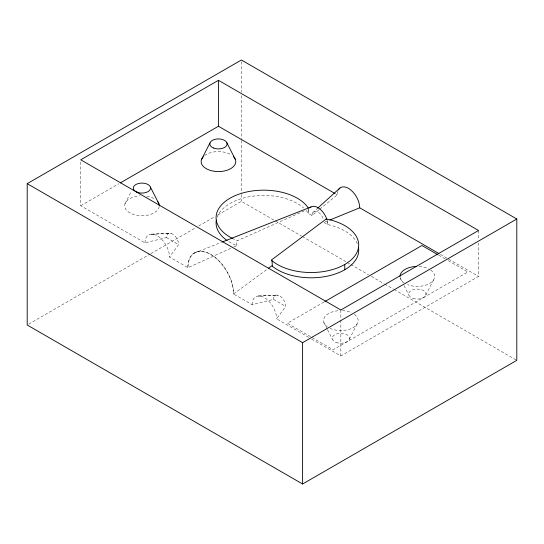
<?xml version="1.0" encoding="UTF-8"?>
<svg xmlns="http://www.w3.org/2000/svg" width="544" height="544" viewBox="0 0 544 544"><rect width="100%" height="100%" fill="white"/><g stroke="black" fill="none" stroke-linecap="round" stroke-linejoin="round"><path stroke-width="0.41" stroke-dasharray="2.72 2.04" d="M308.339 211.201L308.645 209.658M124.97 203.803L131.342 191.277M349.336 339.225L357.83 322.531M425.836 295.059L434.33 278.365M230.67 248.363L187.966 267.675L169.483 256.986L178.67 244.616A8.656 4.998 60 0 0 172.55 234.015A8.656 4.998 60 0 0 166.43 237.551L145.003 242.855L80.75 205.748L80.75 161.486M308.713 337.368L276.583 318.818L285.77 306.449A8.656 4.998 60 0 0 279.65 295.848A8.656 4.998 60 0 0 273.53 299.384L252.103 304.688L233.587 293.978A32.246 18.598 59.8 0 0 226.732 271.3A32.246 18.584 59.9 0 0 201.906 251.471A32.246 18.584 59.9 0 0 187.966 267.675M312.535 212.84L316.894 208.896M306.197 210.576A47.6 27.486 0 0 1 308.332 213.418L311.943 215.506L319.09 209.678M319.743 209.148L337.287 194.861A15.858 9.16 60 0 1 337.763 191.4M233.587 293.978L267.029 269.328M194.228 253.144L221.354 242.359M80.75 205.748L118.837 183.763M28.669 324.149L150.124 254.028M150.865 253.606L195.765 227.684M198.71 225.984L214.9 216.634M217.845 214.934L241.4 201.334L274.448 220.415M324.088 301.995L287.3 323.231L310.617 336.695M311.637 339.055L340.85 355.919L478.55 276.413L478.55 243.012M233.716 246.983L236.769 245.602A47.6 27.486 0 0 1 227.678 240.917M304.252 210.888L237.51 240.611A47.6 27.486 0 0 1 233.07 238.7M324.734 222.122L329.399 220.211M168.735 233.356L150.45 234.24L171.19 233.41M275.835 295.188L257.55 296.072L278.29 295.242M335.818 194.011L337.287 194.861M440.402 254.395L478.55 276.413M438.695 255.177L445.257 258.958M448.168 260.644L467.84 272L333.2 349.731L311.345 337.117M323.959 222.442L327.576 224.529A47.6 27.486 0 0 1 357.7 244.684M275.182 220.837L301.621 236.103M302.355 236.524L346.419 261.963M347.154 262.392L350.091 264.085M350.826 264.513L368.451 274.686M371.389 276.379L383.874 283.587M384.608 284.016L393.421 289.102M394.155 289.524L516.066 359.91M166.43 237.551L178.67 244.616M273.53 299.384L285.77 306.449M400.37 278.365L402.587 282.724M404.063 285.62L408.864 295.059M323.87 322.531L327.196 329.066M327.563 329.793L332.364 339.225M478.55 230.479L478.55 239.666M340.85 309.985L340.85 319.172M340.85 320.001L340.85 355.919M327.576 224.529L327.576 222.55A13.845 7.99 60 0 0 327.23 220.755M308.332 213.418L308.332 211.215A13.845 7.99 60 0 1 309.284 208.665M241.4 61.69L241.4 92.16M241.4 95.547L241.4 139.55M241.4 140.4L241.4 193.718M241.4 194.562L241.4 201.334M204.592 155.591A17.313 9.996 0 0 1 231.533 155.04M159.215 206.462A17.313 9.996 0 0 1 141.95 215.744A17.313 9.996 0 0 1 124.685 206.462A17.313 9.996 0 0 1 139.488 195.86M146.826 196.16A17.313 9.996 0 0 1 155.033 199.206M354.355 314.33A17.313 9.996 0 0 1 353.09 327.651A17.313 9.996 0 0 1 330.024 328.379M327.345 326.835A17.313 9.996 0 0 1 324.795 316.846A17.313 9.996 0 0 1 338.64 310.672M342.428 310.631A17.313 9.996 0 0 1 351.676 312.786M430.637 270.014A17.313 9.996 0 0 1 430.148 283.145A17.313 9.996 0 0 1 407.544 284.648M404.063 282.819A17.313 9.996 0 0 1 400.132 277.447M419.138 266.478A17.313 9.996 0 0 1 428.441 268.743M236.47 245.473A23.691 16.313 47 0 1 237.334 240.496M217.083 217.301A47.6 27.486 0 0 1 254.918 195.915A47.6 27.486 0 0 1 303.593 207.958M307.992 210.392A13.532 3.726 78.5 0 1 308.632 208.338M327.121 220.259A13.518 10.832 26.9 0 1 327.774 222.557M187.857 267.614A32.429 18.72 60 0 1 210.786 254.388A32.429 18.72 60 0 1 233.716 294.093M252.103 304.688A17.313 9.996 60 0 1 264.343 297.622A17.313 9.996 60 0 1 276.583 318.818M145.003 242.855A17.313 9.996 60 0 1 157.243 235.79A17.313 9.996 60 0 1 169.483 256.986M311.943 215.506A8.493 4.903 60 0 1 316.86 211.521A8.493 4.903 60 0 1 323.558 219.735M336.002 342.387A8.656 4.998 0 0 0 349.486 338.606A8.656 4.998 0 0 0 337.069 333.758A8.656 4.998 0 0 0 336.002 342.387M413.025 298.411A8.656 4.998 0 0 0 426.006 294.086A8.656 4.998 0 0 0 413.025 289.755A8.656 4.998 0 0 0 413.025 298.411"/><path stroke-width="0.82" d="M201.47 159.63L209.964 142.943M317.512 208.332L339.912 188.047M268.389 268.321L271.803 265.805A47.6 27.486 0 0 0 344.767 269.749A47.6 27.486 0 0 0 358.455 247.479M27.2 183.668L241.4 59.996L516.8 219.001L516.8 360.332L302.6 484.004L27.2 324.999L27.2 183.668L302.6 342.666L516.8 219.001M218.45 80.315L80.75 159.814L340.85 309.985L478.55 230.479L218.45 80.315L218.45 126.249L335.084 193.589M120.299 182.913L218.45 126.249M324.822 301.566L421.94 245.5L437.968 254.755M330.174 219.892L359.713 207.808L438.94 253.545M222.142 242.046L311.018 206.958M226.936 142.943L235.43 159.63M150.436 187.109L158.93 203.803M344.767 264.466L344.767 269.749M302.6 342.666L302.6 484.004M233.641 156.794A17.313 9.996 0 0 1 218.45 171.578A17.313 9.996 0 0 1 203.259 156.794M157.699 201.6A17.313 9.996 0 0 1 159.263 205.748M400.037 276.413A17.313 9.996 0 0 1 416.752 266.431M271.844 260.358A23.678 11.002 68.2 0 1 272.272 266.22M326.482 218.899A13.518 10.832 26.9 0 1 326.822 219.572M310.046 207.706A13.845 7.99 60 0 1 326.686 218.912M232.614 238.476A47.6 27.486 0 0 1 236.511 195.085A47.6 27.486 0 0 1 308.312 208.1M227.127 240.543A47.6 27.486 0 0 1 216.328 220.096M338.348 189.972A15.858 9.16 60 0 1 350.941 190.101A15.858 9.16 60 0 1 359.713 207.808M326.223 218.974L271.306 260.114A47.6 27.486 0 0 0 348.813 261.807A47.6 27.486 0 0 0 326.223 218.974M213.602 148.056A8.656 4.998 0 0 0 227.086 144.269A8.656 4.998 0 0 0 214.669 139.42A8.656 4.998 0 0 0 213.602 148.056M137.102 192.222A8.656 4.998 0 0 0 150.586 188.442A8.656 4.998 0 0 0 138.169 183.586A8.656 4.998 0 0 0 137.102 192.222"/></g></svg>
